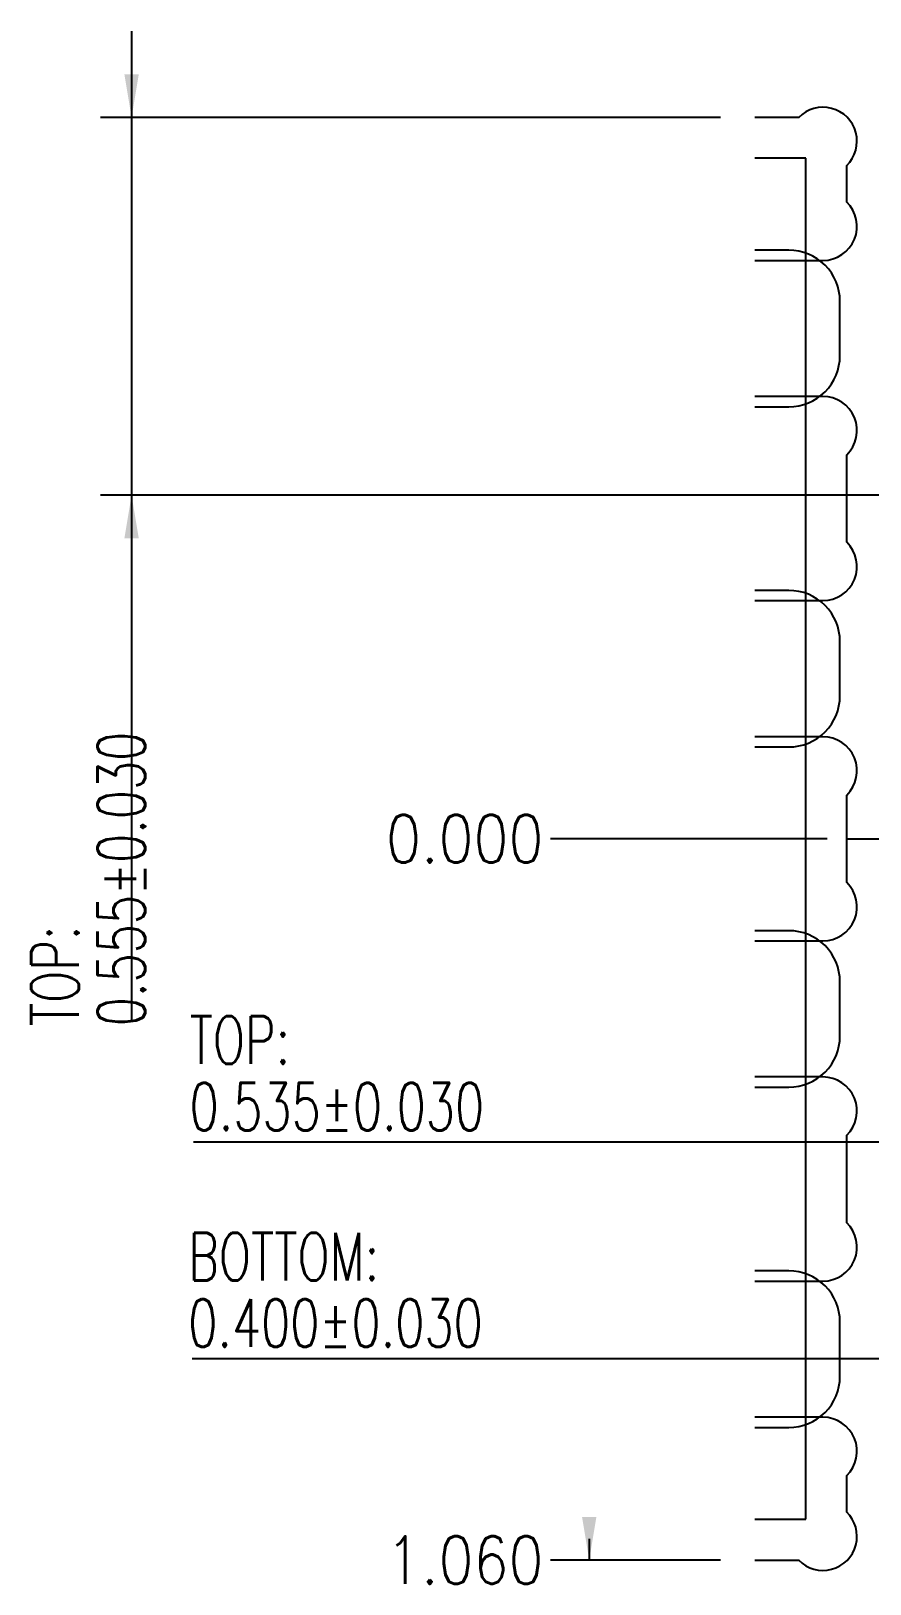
# Model space of a CAD drawing. Header units: millimetres. Extents: x 480.3 to 494.7, y 199.4 to 208.6.
# Drawn here: x 480.32 to 481.553, y 202.225 to 204.507 of the extents above; entities that cross this region are included whole.
import ezdxf

# ---------------------------------------------------------------- set-up
doc = ezdxf.new("R2010")
doc.units = ezdxf.units.MM
doc.linetypes.add('PHANTOM', pattern=[15, 7.5, -1.5, 1.5, -1.5, 1.5, -1.5])
doc.layers.add('3', color=7, linetype='Continuous')
doc.layers.add('3D', color=4, linetype='Continuous')
doc.styles.get("Standard").update_dxf_attribs({"font": 'ROMANS', "bigfont": 'EXTFONT2'})

msp = doc.modelspace()

# ---------------------------------------------------------------- linework, layer by layer
at = {"layer": '3', "linetype": 'Continuous'}
for points in [[(481.384, 204.1701), (481.484, 204.1701, 0.671801), (481.519, 204.2558), (481.519, 204.3094, 1.010051), (481.4483, 204.3801), (481.384, 204.3801)], [(481.384, 203.6701), (481.484, 203.6701, 0.671801), (481.519, 203.7558), (481.519, 203.8844, 0.671801), (481.484, 203.9701), (481.384, 203.9701)], [(481.384, 203.1701), (481.484, 203.1701, 0.671801), (481.519, 203.2558), (481.519, 203.3844, 0.671801), (481.484, 203.4701), (481.384, 203.4701)], [(481.384, 202.6701), (481.484, 202.6701, 0.671801), (481.519, 202.7558), (481.519, 202.8844, 0.671801), (481.484, 202.9701), (481.384, 202.9701)], [(481.384, 202.2601), (481.4483, 202.2601, 1.010051), (481.519, 202.3308), (481.519, 202.3844, 0.671801), (481.484, 202.4701), (481.384, 202.4701)]]:
    msp.add_lwpolyline(points, format="xyb", dxfattribs=at)
at = {"layer": '3D', "color": 7, "linetype": 'Continuous'}
for p, q in [((480.468, 204.5071), (480.468, 203.6981)), ((481.3332, 204.3801), (480.4223, 204.3801)), ((482.4032, 203.8251), (480.4223, 203.8251)), ((480.468, 203.8251), (480.468, 203.053)), ((481.4904, 203.3201), (481.0834, 203.3201)), ((481.4904, 203.3201), (481.0834, 203.3201)), ((481.1405, 203.3201), (481.1405, 203.3201)), ((481.699, 202.8741), (480.559, 202.8741)), ((481.709, 202.5559), (480.557, 202.5559)), ((481.1405, 202.2916), (481.1405, 202.2601)), ((481.3332, 202.2601), (481.0834, 202.2601))]:
    msp.add_line(p, q, dxfattribs=at)
at = {"layer": '3D', "color": 7}
msp.add_line((481.519, 203.3201), (488.059, 203.3201), dxfattribs=at)
at = {"layer": '3D', "color": 2, "linetype": 'PHANTOM'}
msp.add_lwpolyline([(481.384, 202.3201), (481.459, 202.3201), (481.459, 204.3201), (481.384, 204.3201)], dxfattribs=at)
at = {"layer": '3D', "linetype": 'Continuous'}
for points in [[(481.384, 203.9551), (481.434, 203.9551, 0.414214), (481.509, 204.0301), (481.509, 204.1101, 0.414214), (481.434, 204.1851), (481.384, 204.1851)], [(481.384, 203.4551), (481.434, 203.4551, 0.414214), (481.509, 203.5301), (481.509, 203.6101, 0.414214), (481.434, 203.6851), (481.384, 203.6851)], [(481.384, 202.9551), (481.434, 202.9551, 0.414214), (481.509, 203.0301), (481.509, 203.1101, 0.414214), (481.434, 203.1851), (481.384, 203.1851)], [(481.384, 202.4551), (481.434, 202.4551, 0.414214), (481.509, 202.5301), (481.509, 202.6101, 0.414214), (481.434, 202.6851), (481.384, 202.6851)]]:
    msp.add_lwpolyline(points, format="xyb", dxfattribs=at)
at = {"layer": '3D', "color": 7}
for points in [[(480.4786, 204.4436), (480.4574, 204.4436), (480.468, 204.3801)], [(480.4574, 203.7616), (480.4786, 203.7616), (480.468, 203.8251)], [(481.13, 202.3236), (481.1511, 202.3236), (481.1405, 202.2601)]]:
    msp.add_solid(points, dxfattribs=at)

# ---------------------------------------------------------------- texts
at = {"layer": '3D', "color": 7, "insert": (480.488, 203.3925), "char_height": 0.07, "width": 0.69552, "attachment_point": 8, "rotation": 90, "line_spacing_factor": 0.837}
msp.add_mtext('\\W0.714286;\\pxql;TOP:\\P0.555±0.030', dxfattribs=at)
at = {"layer": '3D', "color": 7, "char_height": 0.07, "attachment_point": 6}
for s, insert in [('\\W0.857143;0.000', (481.0734, 203.3201)), ('\\W0.857143;1.060', (481.0734, 202.2601))]:
    msp.add_mtext(s, dxfattribs=dict(at, insert=insert))
at = {"layer": '3D', "color": 7, "char_height": 0.07, "width": 0.69552, "attachment_point": 8, "line_spacing_factor": 0.837}
for s, insert in [('\\W0.714286;\\pxql;TOP:\\P0.535±0.030', (480.901, 202.8916)), ('\\W0.714286;\\pxql;BOTTOM:\\P0.400±0.030', (480.899, 202.5734))]:
    msp.add_mtext(s, dxfattribs=dict(at, insert=insert))

doc.saveas('drawing.dxf')
